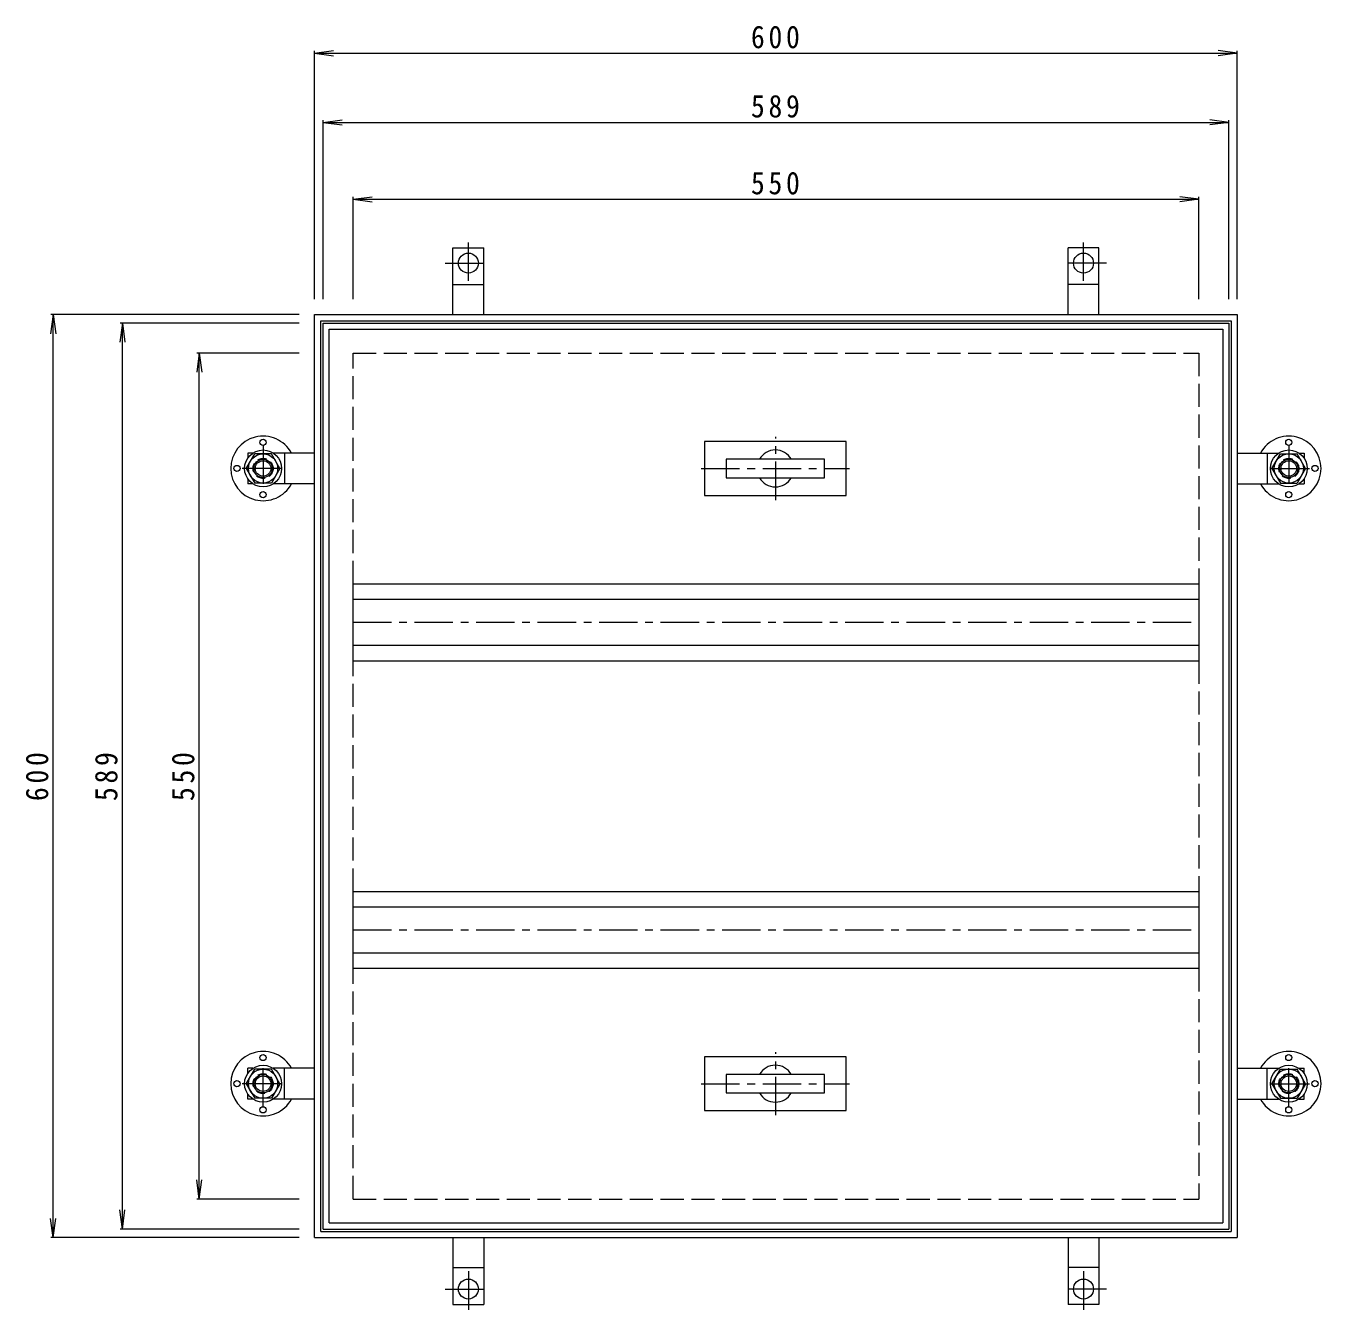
# Model space of a CAD drawing. Units: millimetres on the paper, enlarged 3 times, with parts at other scales. Extents: x -987 to 1149, y -793 to 712.
# Drawn here: x -934 to -428, y 181 to 683 of the extents above; entities that cross this region are included whole.
import ezdxf

# ---------------------------------------------------------------- set-up
doc = ezdxf.new("R2010")
doc.units = ezdxf.units.MM
doc.header["$LTSCALE"] = 3
for name, pattern in [('CHAIN1', [8, 5, -1, 1, -1]), ('DASHED1', [1.8, 1.2, -0.6]), ('DASHED3', [4, 3, -1])]:
    doc.linetypes.add(name, pattern=pattern)
for name, color, linetype, lineweight in [('0-1', 6, 'Continuous', 5), ('0-9', 4, 'Continuous', 9), ('1-0', 2, 'Continuous', 9), ('1-1', 2, 'Continuous', 9), ('1-2', 3, 'Continuous', 9), ('1-4', 7, 'Continuous', 9)]:
    doc.layers.add(name, color=color, linetype=linetype, lineweight=lineweight)
doc.styles.add('ＭＳ ゴシック', font='')
doc.styles.get('ＭＳ ゴシック').set_extended_font_data('MS Gothic')

msp = doc.modelspace()

# ---------------------------------------------------------------- linework, layer by layer
at = {"layer": '0-1', "linetype": 'CHAIN1'}
for p, q in [((-761.052, 583.391), (-761.052, 599.291)), ((-521.052, 583.391), (-521.052, 599.291)), ((-770.052, 590.291), (-752.052, 590.291)), ((-512.052, 590.291), (-530.052, 590.291)), ((-841.152, 519.191), (-841.152, 501.191)), ((-440.952, 519.191), (-440.952, 501.191)), ((-834.252, 510.191), (-850.152, 510.191)), ((-447.852, 510.191), (-431.952, 510.191)), ((-841.152, 261.191), (-841.152, 279.191)), ((-440.952, 261.191), (-440.952, 279.191)), ((-834.252, 270.191), (-850.152, 270.191)), ((-447.852, 270.191), (-431.952, 270.191)), ((-761.052, 196.991), (-761.052, 181.091)), ((-521.052, 196.991), (-521.052, 181.091)), ((-770.052, 190.091), (-752.052, 190.091)), ((-512.052, 190.091), (-530.052, 190.091))]:
    msp.add_line(p, q, dxfattribs=at)
at = {"layer": '0-1'}
for p, q in [((-767.052, 596.291), (-755.052, 596.291)), ((-767.052, 570.191), (-767.052, 596.291)), ((-755.052, 570.191), (-755.052, 596.291)), ((-515.052, 596.291), (-527.052, 596.291)), ((-527.052, 570.191), (-527.052, 596.291)), ((-515.052, 570.191), (-515.052, 596.291)), ((-767.052, 581.891), (-755.052, 581.891)), ((-515.052, 581.891), (-527.052, 581.891)), ((-847.152, 516.191), (-847.152, 514.171)), ((-845.132, 516.191), (-847.152, 516.191)), ((-821.052, 516.191), (-837.172, 516.191)), ((-832.752, 516.191), (-832.752, 504.191)), ((-461.052, 516.191), (-444.932, 516.191)), ((-449.352, 516.191), (-449.352, 504.191)), ((-436.972, 516.191), (-434.952, 516.191)), ((-434.952, 516.191), (-434.952, 514.171)), ((-847.152, 506.211), (-847.152, 504.191)), ((-434.952, 506.211), (-434.952, 504.191)), ((-845.132, 504.191), (-847.152, 504.191)), ((-821.052, 504.191), (-837.172, 504.191)), ((-461.052, 504.191), (-444.932, 504.191)), ((-436.972, 504.191), (-434.952, 504.191)), ((-845.132, 276.191), (-847.152, 276.191)), ((-847.152, 274.171), (-847.152, 276.191)), ((-821.052, 276.191), (-837.172, 276.191)), ((-832.752, 264.191), (-832.752, 276.191)), ((-461.052, 276.191), (-444.932, 276.191)), ((-449.352, 264.191), (-449.352, 276.191)), ((-436.972, 276.191), (-434.952, 276.191)), ((-434.952, 274.171), (-434.952, 276.191)), ((-847.152, 264.191), (-847.152, 266.211)), ((-845.132, 264.191), (-847.152, 264.191)), ((-821.052, 264.191), (-837.172, 264.191)), ((-461.052, 264.191), (-444.932, 264.191)), ((-436.972, 264.191), (-434.952, 264.191)), ((-434.952, 264.191), (-434.952, 266.211)), ((-767.052, 210.191), (-767.052, 184.091)), ((-755.052, 210.191), (-755.052, 184.091)), ((-527.052, 210.191), (-527.052, 184.091)), ((-515.052, 210.191), (-515.052, 184.091)), ((-767.052, 198.491), (-755.052, 198.491)), ((-515.052, 198.491), (-527.052, 198.491)), ((-767.052, 184.091), (-755.052, 184.091)), ((-515.052, 184.091), (-527.052, 184.091))]:
    msp.add_line(p, q, dxfattribs=at)
for centre in [(-761.052, 590.291), (-521.052, 590.291), (-761.052, 190.091), (-521.052, 190.091)]:
    msp.add_circle(centre, 3.9, dxfattribs=at)
at = {"layer": '0-1', "linetype": 'DASHED1'}
for centre in [(-841.152, 510.191), (-440.952, 510.191), (-841.152, 270.191), (-440.952, 270.191)]:
    msp.add_circle(centre, 3.9, dxfattribs=at)
at = {"layer": '0-9'}
for p, q in [((-847.722, 510.191), (-844.431, 515.891)), ((-837.873, 515.891), (-844.431, 515.891)), ((-834.582, 510.191), (-837.873, 515.891)), ((-447.522, 510.191), (-444.231, 515.891)), ((-444.231, 515.891), (-437.673, 515.891)), ((-434.382, 510.191), (-437.673, 515.891)), ((-847.722, 510.191), (-844.431, 504.491)), ((-434.382, 510.191), (-437.673, 504.491)), ((-847.722, 270.191), (-844.431, 275.891)), ((-434.382, 270.191), (-437.673, 275.891)), ((-847.722, 270.191), (-844.431, 264.491)), ((-834.582, 270.191), (-837.873, 264.491)), ((-447.522, 270.191), (-444.231, 264.491)), ((-434.382, 270.191), (-437.673, 264.491)), ((-837.873, 264.491), (-844.431, 264.491)), ((-444.231, 264.491), (-437.673, 264.491))]:
    msp.add_line(p, q, dxfattribs=at)
for points in [[(-834.582, 510.191), (-837.873, 504.491), (-844.431, 504.491)], [(-447.522, 510.191), (-444.231, 504.491), (-437.673, 504.491)], [(-834.582, 270.191), (-837.873, 275.891), (-844.431, 275.891)], [(-447.522, 270.191), (-444.231, 275.891), (-437.673, 275.891)]]:
    msp.add_lwpolyline(points, dxfattribs=at)
at = {"layer": '0-9', "color": 2}
for centre in [(-841.152, 520.391), (-440.952, 520.391), (-851.352, 510.191), (-430.752, 510.191), (-841.152, 499.991), (-440.952, 499.991), (-841.152, 280.391), (-440.952, 280.391), (-851.352, 270.191), (-430.752, 270.191), (-841.152, 259.991), (-440.952, 259.991)]:
    msp.add_circle(centre, 1.2, dxfattribs=at)
at = {"layer": '0-9', "color": 6, "lineweight": 5}
for centre in [(-841.152, 510.191), (-440.952, 510.191), (-841.152, 270.191), (-440.952, 270.191)]:
    msp.add_circle(centre, 7.2, dxfattribs=at)
at = {"layer": '0-9'}
for centre in [(-841.163, 510.191), (-440.94, 510.191), (-841.163, 270.191), (-440.94, 270.191)]:
    msp.add_circle(centre, 5.7, dxfattribs=at)
at = {"layer": '0-9', "color": 3}
for centre, radius in [((-841.152, 510.191), 3.6), ((-841.152, 510.191), 3.032), ((-440.952, 510.191), 3.6), ((-440.952, 510.191), 3.032), ((-841.152, 270.191), 3.6), ((-841.152, 270.191), 3.032), ((-440.952, 270.191), 3.6), ((-440.952, 270.191), 3.032)]:
    msp.add_circle(centre, radius, dxfattribs=at)
at = {"layer": '0-9', "color": 2}
for centre, start, end in [((-841.152, 510.191), 28.43709, 331.56291), ((-440.952, 510.191), 208.43709, 151.56291), ((-841.152, 270.191), 28.43709, 331.56291), ((-440.952, 270.191), 208.43709, 151.56291)]:
    msp.add_arc(centre, 12.6, start, end, dxfattribs=at)
at = {"layer": '1-0'}
for p, q in [((-817.752, 566.891), (-464.352, 566.891)), ((-817.752, 213.491), (-817.752, 566.891)), ((-464.352, 566.891), (-464.352, 213.491)), ((-815.352, 564.491), (-466.752, 564.491)), ((-815.352, 215.891), (-815.352, 564.491)), ((-466.752, 564.491), (-466.752, 215.891)), ((-806.052, 435.191), (-806.052, 465.191)), ((-806.052, 465.191), (-476.052, 465.191)), ((-476.052, 465.191), (-476.052, 435.191)), ((-806.052, 459.191), (-476.052, 459.191)), ((-806.052, 441.191), (-476.052, 441.191)), ((-806.052, 435.191), (-476.052, 435.191)), ((-806.052, 345.191), (-476.052, 345.191)), ((-806.052, 315.191), (-806.052, 345.191)), ((-476.052, 345.191), (-476.052, 315.191)), ((-806.052, 339.191), (-476.052, 339.191)), ((-806.052, 321.191), (-476.052, 321.191)), ((-806.052, 315.191), (-476.052, 315.191)), ((-817.752, 213.491), (-464.352, 213.491)), ((-815.352, 215.891), (-466.752, 215.891))]:
    msp.add_line(p, q, dxfattribs=at)
at = {"layer": '1-0', "linetype": 'CHAIN1'}
for p, q in [((-806.052, 450.191), (-476.052, 450.191)), ((-806.052, 330.191), (-476.052, 330.191))]:
    msp.add_line(p, q, dxfattribs=at)
at = {"layer": '1-1', "color": 6, "lineweight": 5}
for p, q in [((-818.652, 567.791), (-463.452, 567.791)), ((-818.652, 212.591), (-818.652, 567.791)), ((-463.452, 567.791), (-463.452, 212.591)), ((-818.652, 212.591), (-463.452, 212.591)), ((-821.052, 210.191), (-461.052, 210.191))]:
    msp.add_line(p, q, dxfattribs=at)
at = {"layer": '1-1', "color": 6, "linetype": 'DASHED3', "lineweight": 5}
msp.add_line((-806.052, 225.191), (-476.052, 225.191), dxfattribs=at)
at = {"layer": '1-1', "color": 6, "lineweight": 5}
msp.add_lwpolyline([(-821.052, 210.191), (-821.052, 570.191), (-461.052, 570.191), (-461.052, 210.191)], dxfattribs=at)
at = {"layer": '1-1', "color": 6, "linetype": 'DASHED3', "lineweight": 5}
msp.add_lwpolyline([(-806.052, 225.191), (-806.052, 555.191), (-476.052, 555.191), (-476.052, 225.191)], dxfattribs=at)
at = {"layer": '1-2', "linetype": 'CHAIN1'}
for p, q in [((-641.052, 497.865), (-641.052, 522.508)), ((-670.216, 510.191), (-612.4, 510.191)), ((-641.052, 257.865), (-641.052, 282.508)), ((-670.216, 270.191), (-612.4, 270.191))]:
    msp.add_line(p, q, dxfattribs=at)
at = {"layer": '1-2'}
for points in [[(-668.879, 499.691), (-613.679, 499.691), (-613.679, 520.691), (-668.879, 520.691)], [(-660.479, 513.791), (-660.479, 506.591), (-622.079, 506.591), (-622.079, 513.791)], [(-668.879, 259.691), (-613.679, 259.691), (-613.679, 280.691), (-668.879, 280.691)], [(-660.479, 273.791), (-660.479, 266.591), (-622.079, 266.591), (-622.079, 273.791)]]:
    msp.add_lwpolyline(points, close=True, dxfattribs=at)
for centre, start, end in [((-641.279, 510.191), 30.00005, 150.00002), ((-641.279, 510.191), 209.99995, 330.00003), ((-641.279, 270.191), 30.00005, 150.00002), ((-641.279, 270.191), 209.99995, 330.00003)]:
    msp.add_arc(centre, 7.2, start, end, dxfattribs=at)
at = {"layer": '1-4'}
for p, q in [((-821.052, 672.191), (-813.616, 673.17)), ((-821.052, 576.191), (-821.052, 673.091)), ((-821.052, 672.191), (-461.052, 672.191)), ((-821.052, 672.191), (-813.616, 671.212)), ((-461.052, 672.191), (-468.488, 673.17)), ((-461.052, 672.191), (-468.488, 671.212)), ((-461.052, 576.191), (-461.052, 673.091)), ((-817.752, 645.191), (-810.316, 646.17)), ((-817.752, 576.191), (-817.752, 646.091)), ((-817.752, 645.191), (-464.352, 645.191)), ((-817.752, 645.191), (-810.316, 644.213)), ((-464.352, 645.191), (-471.787, 646.17)), ((-464.352, 645.191), (-471.787, 644.213)), ((-464.352, 576.191), (-464.352, 646.091)), ((-806.052, 615.191), (-798.616, 616.17)), ((-806.052, 576.191), (-806.052, 616.091)), ((-806.052, 615.191), (-476.052, 615.191)), ((-806.052, 615.191), (-798.616, 614.212)), ((-476.052, 615.191), (-483.488, 616.17)), ((-476.052, 615.191), (-483.488, 614.212)), ((-476.052, 576.191), (-476.052, 616.091)), ((-923.052, 570.191), (-924.031, 562.755)), ((-827.052, 570.191), (-923.952, 570.191)), ((-923.052, 210.191), (-923.052, 570.191)), ((-923.052, 570.191), (-922.073, 562.755)), ((-896.052, 566.891), (-897.031, 559.456)), ((-827.052, 566.891), (-896.952, 566.891)), ((-896.052, 213.491), (-896.052, 566.891)), ((-896.052, 566.891), (-895.073, 559.456)), ((-866.052, 555.191), (-867.031, 547.755)), ((-827.052, 555.191), (-866.952, 555.191)), ((-866.052, 225.191), (-866.052, 555.191)), ((-866.052, 555.191), (-865.073, 547.755)), ((-866.052, 225.191), (-867.031, 232.627)), ((-866.052, 225.191), (-865.073, 232.627)), ((-827.052, 225.191), (-866.952, 225.191)), ((-923.052, 210.191), (-924.031, 217.627)), ((-923.052, 210.191), (-922.073, 217.627)), ((-896.052, 213.491), (-897.031, 220.927)), ((-896.052, 213.491), (-895.073, 220.927)), ((-827.052, 213.491), (-896.952, 213.491)), ((-827.052, 210.191), (-923.952, 210.191))]:
    msp.add_line(p, q, dxfattribs=at)

# ---------------------------------------------------------------- texts
at = {"layer": '1-4', "color": 2, "char_height": 8.798, "attachment_point": 7, "style": 'ＭＳ ゴシック'}
for s, insert in [('\\T1.27;\\W0.9;600', (-650.802, 673.991)), ('\\T1.27;\\W0.9;589', (-650.802, 646.992)), ('\\T1.27;\\W0.9;550', (-650.802, 616.991))]:
    msp.add_mtext(s, dxfattribs=dict(at, insert=insert))
at = {"layer": '1-4', "color": 2, "char_height": 8.798, "attachment_point": 7, "rotation": 90, "style": 'ＭＳ ゴシック'}
for s, insert in [('\\T1.27;\\W0.9;600', (-924.852, 380.441)), ('\\T1.27;\\W0.9;589', (-897.852, 380.441)), ('\\T1.27;\\W0.9;550', (-867.852, 380.441))]:
    msp.add_mtext(s, dxfattribs=dict(at, insert=insert))

doc.saveas('drawing.dxf')
